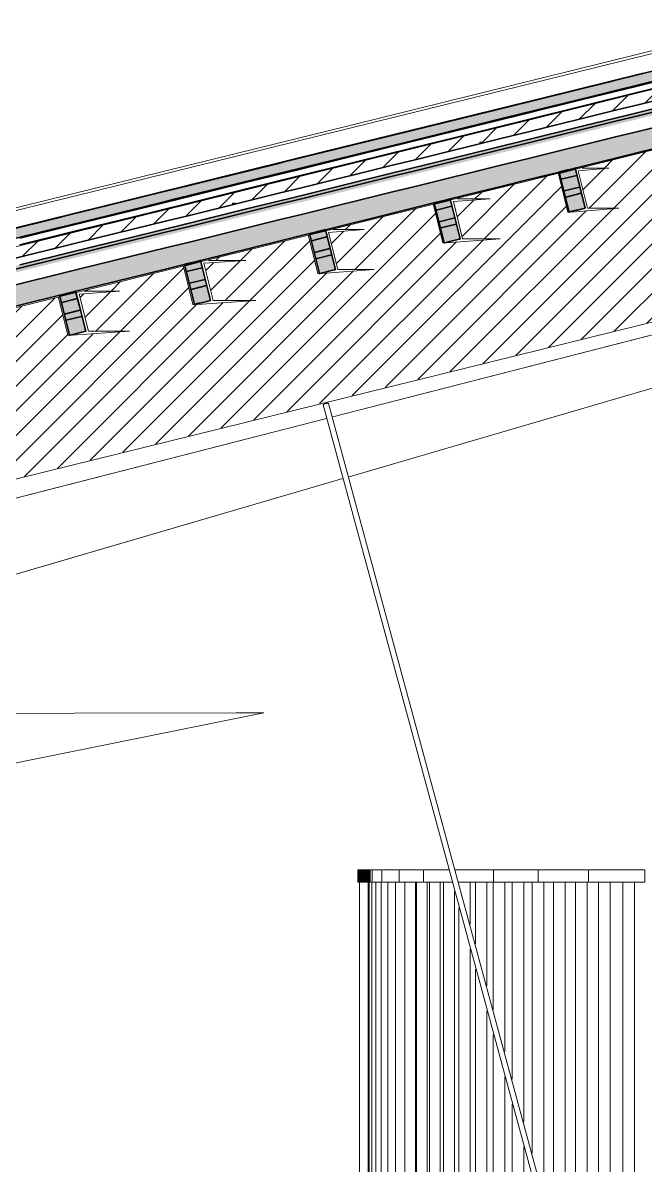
# Model space of a CAD drawing. Header units: millimetres. Extents: x 0 to 153524, y 0 to 59400.
# Drawn here: x 52725 to 54988, y 27301 to 31481 of the extents above; entities that cross this region are included whole.
import ezdxf

# ---------------------------------------------------------------- set-up
doc = ezdxf.new("R2010")
doc.units = ezdxf.units.MM
for name, color, linetype, lineweight in [('01_切断（構造・壁）', 7, 'Continuous', 35), ('02_切断（家具）', 8, 'Continuous', 18), ('05_断熱（仮）', 2, 'Continuous', 9), ('10_見えがかり', 7, 'Continuous', 13), ('11_見えがかり（家具）', 8, 'Continuous', 9), ('12_見えがかり（ガラス）', 5, 'Continuous', 9), ('14_鏡面', 8, 'Continuous', 9)]:
    doc.layers.add(name, color=color, linetype=linetype, lineweight=lineweight)

msp = doc.modelspace()

# ---------------------------------------------------------------- hatches: boundary and pattern name
at = {"layer": '01_切断（構造・壁）'}
msp.add_hatch(color=7, dxfattribs=at).paths.add_polyline_path([(45845.9, 29008), (45804.5, 28997.8), (45668.3, 28964.2), (45356.9, 28887.4), (45286.3, 28870), (45286.3, 28890), (45286.3, 28907), (45356.9, 28924.4), (45668.3, 29001.2), (45804.5, 29034.8), (45845.9, 29045), (46068.6, 29099.9), (46428.9, 29188.7), (46469, 29198.6), (46830.1, 29287.6), (46869.4, 29297.3), (47231.2, 29386.4), (47269.8, 29396), (47632.3, 29485.3), (47670.1, 29494.7), (48033.4, 29584.2), (48070.5, 29593.4), (48434.6, 29683.1), (48470.9, 29692), (48835.7, 29782), (48871.3, 29790.7), (49236.9, 29880.8), (49271.6, 29889.4), (49638, 29979.7), (49672, 29988.1), (50039.2, 30078.6), (50072.4, 30086.8), (50440.3, 30177.5), (50472.8, 30185.5), (50841.5, 30276.4), (50873.1, 30284.2), (51242.7, 30375.3), (51273.5, 30382.9), (51643.9, 30474.2), (51673.9, 30481.6), (52045.1, 30573.1), (52074.3, 30580.3), (52446.3, 30672), (52474.6, 30679), (52847.5, 30770.9), (52875, 30777.7), (53248.7, 30869.8), (53275.4, 30876.4), (53649.9, 30968.7), (53675.8, 30975.1), (54051.1, 31067.6), (54076.1, 31073.8), (54452.4, 31166.5), (54476.5, 31172.5), (54853.6, 31265.4), (54876.9, 31271.1), (55254.9, 31364.3), (55277.3, 31369.8), (55656.1, 31463.2), (55677.7, 31468.5), (56057.4, 31562.1), (56078, 31567.2), (56458.6, 31661), (56478.4, 31665.9), (56859.9, 31760), (56878.8, 31764.6), (57261.2, 31858.9), (57279.2, 31863.3), (57662.5, 31957.8), (57679.5, 31962), (58063.8, 32056.7), (58079.7, 32060.7), (58079.7, 32059.2), (58079.7, 32023.7), (58063.8, 32019.7), (57679.5, 31925), (57662.5, 31920.8), (57279.2, 31826.3), (57261.2, 31821.9), (56878.8, 31727.6), (56859.9, 31723), (56478.4, 31628.9), (56458.6, 31624), (56078, 31530.2), (56057.4, 31525.1), (55677.7, 31431.5), (55656.1, 31426.2), (55277.3, 31332.8), (55254.9, 31327.3), (54876.9, 31234.1), (54853.6, 31228.4), (54476.5, 31135.5), (54452.4, 31129.5), (54076.1, 31036.8), (54051.1, 31030.6), (53675.8, 30938.1), (53649.9, 30931.7), (53275.4, 30839.4), (53248.7, 30832.8), (52875, 30740.7), (52847.5, 30733.9), (52474.6, 30642), (52446.3, 30635), (52074.3, 30543.3), (52045.1, 30536.1), (51673.9, 30444.6), (51643.9, 30437.2), (51273.5, 30345.9), (51242.7, 30338.3), (50873.1, 30247.2), (50841.5, 30239.4), (50472.8, 30148.5), (50440.3, 30140.5), (50072.4, 30049.8), (50039.2, 30041.6), (49672, 29951.1), (49638, 29942.7), (49271.6, 29852.4), (49236.9, 29843.8), (48871.3, 29753.7), (48835.7, 29745), (48470.9, 29655), (48434.6, 29646.1), (48070.5, 29556.4), (48033.4, 29547.2), (47670.1, 29457.7), (47632.3, 29448.3), (47269.8, 29359), (47231.2, 29349.4), (46869.4, 29260.3), (46830.1, 29250.6), (46469, 29161.6), (46428.9, 29151.7), (46068.6, 29062.9)])
at = {"layer": '01_切断（構造・壁）', "true_color": 0xe9dcc4}
for points in [[(54691.7, 30942.5), (54696.4, 30943.6), (54701.1, 30944.8), (54705.7, 30946), (54710.4, 30947.1), (54715.1, 30948.3), (54719.8, 30949.5), (54724.5, 30950.6), (54729.2, 30951.8), (54729.2, 30951.8), (54729.2, 30951.8), (54729.2, 30951.8), (54729.3, 30951.8), (54729.3, 30951.8), (54729.4, 30951.9), (54729.6, 30951.9), (54729.9, 30952), (54730.7, 30952.2), (54733.8, 30953), (54747.1, 30900), (54770.2, 30807.4), (54767.2, 30806.7), (54766.3, 30806.5), (54766, 30806.4), (54765.8, 30806.3), (54765.8, 30806.3), (54765.7, 30806.3), (54765.6, 30806.3), (54765.6, 30806.3), (54765.6, 30806.3), (54765.6, 30806.3), (54760.9, 30805.1), (54756.2, 30803.9), (54751.5, 30802.8), (54746.9, 30801.6), (54742.2, 30800.4), (54737.5, 30799.3), (54732.8, 30798.1), (54728.1, 30796.9), (54723.5, 30795.8), (54718.8, 30794.6), (54714.1, 30793.4), (54711.9, 30792.9), (54698.6, 30846.3), (54675.5, 30938.4), (54677.6, 30939), (54682.3, 30940.1), (54687, 30941.3)], [(54682.1, 30912.1), (54676.5, 30934.7), (54734.8, 30949.1), (54740.5, 30926.4)], [(54692.7, 30869.7), (54751.1, 30884.1), (54756.7, 30861.5), (54698.4, 30847.1)], [(54237.3, 30830.4), (54242, 30831.6), (54246.7, 30832.8), (54251.4, 30834), (54256.1, 30835.1), (54260.8, 30836.3), (54265.5, 30837.5), (54270.2, 30838.6), (54274.9, 30839.8), (54274.9, 30839.8), (54274.9, 30839.8), (54274.9, 30839.8), (54275, 30839.8), (54275, 30839.8), (54275.1, 30839.9), (54275.1, 30839.9), (54275.3, 30839.9), (54275.6, 30840), (54276.5, 30840.2), (54279.6, 30841), (54292.9, 30787.7), (54316, 30695.5), (54312.9, 30694.7), (54312, 30694.5), (54311.7, 30694.4), (54311.6, 30694.4), (54311.5, 30694.3), (54311.4, 30694.3), (54311.4, 30694.3), (54311.3, 30694.3), (54311.3, 30694.3), (54311.3, 30694.3), (54311.3, 30694.3), (54306.6, 30693.1), (54301.9, 30691.9), (54297.2, 30690.8), (54292.5, 30689.6), (54287.8, 30688.4), (54283.1, 30687.3), (54278.4, 30686.1), (54273.7, 30684.9), (54269, 30683.8), (54264.3, 30682.6), (54259.6, 30681.4), (54257.7, 30680.9), (54244.2, 30734.6), (54221.2, 30826.4), (54223.2, 30826.9), (54227.9, 30828.1), (54232.6, 30829.3)], [(54261.4, 30808.4), (54227.8, 30800.1), (54222.2, 30822.7), (54280.5, 30837.1), (54286.2, 30814.5)], [(54238.4, 30757.7), (54296.8, 30772.1), (54302.5, 30749.5), (54244.1, 30735.1)], [(53783.1, 30718.5), (53787.8, 30719.7), (53792.5, 30720.8), (53797.2, 30722), (53801.9, 30723.2), (53806.5, 30724.3), (53811.2, 30725.5), (53815.9, 30726.7), (53820.6, 30727.8), (53820.6, 30727.8), (53820.6, 30727.8), (53820.7, 30727.9), (53820.7, 30727.9), (53820.8, 30727.9), (53820.9, 30727.9), (53821, 30727.9), (53821.3, 30728), (53822.2, 30728.2), (53825.3, 30729), (53838.7, 30675.4), (53861.7, 30583.5), (53858.7, 30582.7), (53857.8, 30582.5), (53857.5, 30582.4), (53857.3, 30582.4), (53857.2, 30582.4), (53857.2, 30582.3), (53857.1, 30582.3), (53857.1, 30582.3), (53857.1, 30582.3), (53857, 30582.3), (53852.4, 30581.1), (53847.7, 30580), (53843, 30578.8), (53838.3, 30577.6), (53833.6, 30576.5), (53829, 30575.3), (53824.3, 30574.1), (53819.6, 30573), (53814.9, 30571.8), (53810.3, 30570.6), (53805.6, 30569.5), (53803.4, 30568.9), (53789.9, 30622.9), (53767, 30714.5), (53769.1, 30715), (53773.8, 30716.2), (53778.4, 30717.3)], [(53792.8, 30692.9), (53773.5, 30688.1), (53767.9, 30710.8), (53826.3, 30725.1), (53831.9, 30702.5)], [(53784.1, 30645.8), (53842.5, 30660.2), (53848.2, 30637.5), (53789.8, 30623.2)], [(53328.7, 30606.5), (53333.4, 30607.6), (53338.1, 30608.8), (53342.8, 30610), (53347.5, 30611.2), (53352.2, 30612.3), (53356.9, 30613.5), (53361.6, 30614.7), (53366.3, 30615.9), (53366.3, 30615.9), (53366.3, 30615.9), (53366.4, 30615.9), (53366.4, 30615.9), (53366.4, 30615.9), (53366.5, 30615.9), (53366.6, 30615.9), (53366.7, 30616), (53367, 30616), (53367.9, 30616.3), (53371, 30617), (53384.5, 30563.2), (53407.5, 30471.5), (53404.4, 30470.7), (53403.5, 30470.5), (53403.2, 30470.4), (53403, 30470.4), (53403, 30470.4), (53402.9, 30470.4), (53402.9, 30470.4), (53402.8, 30470.3), (53402.8, 30470.3), (53402.8, 30470.3), (53402.8, 30470.3), (53398.1, 30469.2), (53393.4, 30468), (53388.7, 30466.8), (53384, 30465.6), (53379.3, 30464.5), (53374.6, 30463.3), (53369.9, 30462.1), (53365.2, 30461), (53360.5, 30459.8), (53355.8, 30458.6), (53351.1, 30457.4), (53349.1, 30457), (53335.5, 30511.2), (53312.7, 30602.5), (53314.6, 30603), (53319.3, 30604.1), (53324, 30605.3)], [(53331.3, 30579.1), (53319.2, 30576.2), (53313.6, 30598.8), (53314.5, 30599), (53372, 30613.2), (53377.6, 30590.6)], [(53335.5, 30511.2), (53329.9, 30533.8), (53335.6, 30535.2), (53388.2, 30548.2), (53393.9, 30525.6), (53335.6, 30511.2), (53335.5, 30511.2)], [(52874.6, 30494.5), (52879.2, 30495.7), (52883.9, 30496.9), (52888.6, 30498), (52893.3, 30499.2), (52898, 30500.4), (52902.7, 30501.5), (52907.3, 30502.7), (52912, 30503.9), (52912.1, 30503.9), (52912.1, 30503.9), (52912.1, 30503.9), (52912.2, 30503.9), (52912.2, 30503.9), (52912.3, 30503.9), (52912.4, 30504), (52912.7, 30504.1), (52913.6, 30504.3), (52916.7, 30505), (52930.3, 30451), (52953.2, 30359.5), (52950.2, 30358.8), (52949.2, 30358.5), (52948.9, 30358.5), (52948.8, 30358.4), (52948.7, 30358.4), (52948.6, 30358.4), (52948.6, 30358.4), (52948.6, 30358.4), (52948.5, 30358.4), (52948.5, 30358.4), (52943.8, 30357.2), (52939.2, 30356), (52934.5, 30354.9), (52929.8, 30353.7), (52925.1, 30352.5), (52920.4, 30351.4), (52915.8, 30350.2), (52911.1, 30349), (52906.4, 30347.9), (52901.7, 30346.7), (52897, 30345.5), (52894.8, 30345), (52881.2, 30399.5), (52858.4, 30490.5), (52860.5, 30491), (52865.2, 30492.2), (52869.9, 30493.4)], [(52904.6, 30474), (52865, 30464.2), (52859.3, 30486.8), (52904.6, 30498), (52917.7, 30501.2), (52923.3, 30478.6)], [(52881.2, 30399.5), (52875.6, 30421.8), (52927.6, 30434.7), (52934, 30436.2), (52939.6, 30413.6), (52927.6, 30410.7), (52881.2, 30399.2)]]:
    msp.add_hatch(color=8, dxfattribs=at).paths.add_polyline_path(points)
at = {"layer": '02_切断（家具）'}
msp.add_hatch(color=8, dxfattribs=at).paths.add_polyline_path([(53988, 28355), (53984.3, 28355), (53984.2, 28355), (53980.6, 28355), (53980.5, 28355), (53976.8, 28355), (53976.7, 28355), (53973.1, 28355), (53973, 28355), (53969.3, 28355), (53969.2, 28355), (53965.6, 28355), (53965.5, 28355), (53961.8, 28355), (53961.7, 28355), (53958.1, 28355), (53958, 28355), (53954.3, 28355), (53954.2, 28355), (53950.6, 28355), (53950.5, 28355), (53946.8, 28355), (53946.7, 28355), (53943.1, 28355), (53943.1, 28355.1), (53943.1, 28358.8), (53943.1, 28358.8), (53943.1, 28362.5), (53943.1, 28362.6), (53943.1, 28366.2), (53943.1, 28366.3), (53943.1, 28370), (53943.1, 28370.1), (53943.1, 28373.8), (53943.1, 28373.8), (53943.1, 28377.5), (53943.1, 28377.6), (53943.1, 28381.2), (53943.1, 28381.3), (53943.1, 28385), (53943.1, 28385.1), (53943.1, 28388.8), (53943.1, 28388.8), (53943.1, 28392.5), (53943.1, 28392.6), (53943.1, 28396.2), (53943.1, 28396.3), (53943.1, 28400), (53943.2, 28400), (53946.8, 28400), (53946.9, 28400), (53950.6, 28400), (53950.7, 28400), (53954.3, 28400), (53954.4, 28400), (53958.1, 28400), (53958.2, 28400), (53961.8, 28400), (53961.9, 28400), (53965.6, 28400), (53965.7, 28400), (53969.3, 28400), (53969.4, 28400), (53973.1, 28400), (53973.2, 28400), (53976.8, 28400), (53976.9, 28400), (53980.6, 28400), (53980.7, 28400), (53984.3, 28400), (53984.4, 28400), (53988.1, 28400), (53988.1, 28399.9), (53988.1, 28396.2), (53988.1, 28396.1), (53988.1, 28392.5), (53988.1, 28392.4), (53988.1, 28388.8), (53988.1, 28388.6), (53988.1, 28385), (53988.1, 28384.9), (53988.1, 28381.2), (53988.1, 28381.1), (53988.1, 28377.5), (53988.1, 28377.4), (53988.1, 28373.8), (53988.1, 28373.6), (53988.1, 28370), (53988.1, 28369.9), (53988.1, 28366.2), (53988.1, 28366.1), (53988.1, 28362.5), (53988.1, 28362.4), (53988.1, 28358.8), (53988.1, 28358.6), (53988.1, 28355)])
at = {"layer": '05_断熱（仮）', "true_color": 0xf3d98b}
for points in [[(46345.8, 29031.2), (46564.9, 29085.1), (46755.7, 29132.2), (46974.8, 29186.2), (47165.6, 29233.3), (47384.7, 29287.2), (47575.5, 29334.3), (47794.7, 29388.3), (47985.5, 29435.4), (48204.6, 29489.3), (48395.4, 29536.4), (48614.5, 29590.4), (48805.3, 29637.5), (49024.5, 29691.4), (49215.3, 29738.5), (49434.4, 29792.5), (49625.2, 29839.6), (49844.3, 29893.5), (50035.1, 29940.6), (50254.3, 29994.6), (50445, 30041.7), (50664.2, 30095.6), (50855, 30142.7), (51074.2, 30196.7), (51264.9, 30243.8), (51484.1, 30297.7), (51674.8, 30344.8), (51894, 30398.8), (52084.8, 30445.9), (52304, 30499.8), (52494.7, 30546.9), (52713.9, 30600.9), (52904.6, 30648), (53123.8, 30701.9), (53314.5, 30749), (53533.8, 30803), (53724.5, 30850.1), (53943.7, 30904), (54134.4, 30951.1), (54353.7, 31005.1), (54544.3, 31052.2), (54763.6, 31106.1), (54954.3, 31153.2), (55173.5, 31207.2), (55364.2, 31254.3), (55583.5, 31308.2), (55774.1, 31355.3), (55993.4, 31409.3), (56184.1, 31456.4), (56403.3, 31510.3), (56594, 31557.4), (56813.3, 31611.4), (57003.9, 31658.5), (57223.2, 31712.4), (57413.8, 31759.5), (57633.2, 31813.5), (57823.8, 31860.6), (58043.1, 31914.5), (58229.4, 31960.5), (58085.8, 31925.1), (58079.7, 31923.7), (58079.7, 31925.3), (58079.7, 31951.6), (58147.4, 31968.3), (58229.8, 31988.7), (58229.8, 31957.6), (58229.8, 31936.7), (58043.1, 31890.5), (57823.8, 31836.6), (57633.2, 31789.5), (57413.8, 31735.5), (57223.2, 31688.4), (57003.9, 31634.5), (56813.3, 31587.4), (56594, 31533.4), (56403.3, 31486.3), (56184.1, 31432.4), (55993.4, 31385.3), (55774.1, 31331.3), (55583.5, 31284.2), (55364.2, 31230.3), (55173.5, 31183.2), (54954.3, 31129.2), (54763.6, 31082.1), (54544.3, 31028.2), (54353.7, 30981.1), (54134.4, 30927.1), (53943.7, 30880), (53724.5, 30826.1), (53533.8, 30779), (53314.5, 30725), (53123.8, 30677.9), (52904.6, 30624), (52713.9, 30576.9), (52494.7, 30522.9), (52304, 30475.8), (52084.8, 30421.9), (51894, 30374.8), (51674.8, 30320.8), (51484.1, 30273.7), (51264.9, 30219.8), (51074.2, 30172.7), (50855, 30118.7), (50664.2, 30071.6), (50445, 30017.7), (50254.3, 29970.6), (50035.1, 29916.6), (49844.3, 29869.5), (49625.2, 29815.6), (49434.4, 29768.5), (49215.3, 29714.5), (49024.5, 29667.4), (48805.3, 29613.5), (48614.5, 29566.4), (48395.4, 29512.4), (48204.6, 29465.3), (47985.5, 29411.4), (47794.7, 29364.3), (47575.5, 29310.3), (47384.7, 29263.2), (47165.6, 29209.3), (46974.8, 29162.2), (46755.7, 29108.2), (46564.9, 29061.1), (46345.8, 29007.2), (46154.9, 28960.1), (46011.3, 28924.7), (46011.3, 28948.7), (46154.9, 28984.1)], [(46011.3, 28802.7), (46011.3, 28806.1), (46011.3, 28815), (46011.3, 28826.7), (46011.3, 28879.7), (46197, 28925.5), (46399.8, 28975.5), (46715.6, 29053.3), (46807.8, 29076.1), (47123.8, 29153.9), (47215.7, 29176.7), (47532.1, 29254.6), (47623.7, 29277.2), (47940.4, 29355.2), (48031.7, 29377.8), (48348.6, 29455.9), (48439.7, 29478.4), (48756.9, 29556.5), (48847.7, 29578.9), (49165.2, 29657.1), (49255.7, 29679.5), (49573.4, 29757.8), (49663.7, 29780.1), (49981.7, 29858.4), (50071.7, 29880.7), (50390, 29959), (50479.7, 29981.2), (50798.2, 30059.7), (50887.7, 30081.8), (51206.5, 30160.3), (51295.7, 30182.4), (51614.8, 30261), (51703.7, 30282.9), (52023.1, 30361.6), (52111.7, 30383.5), (52431.3, 30462.2), (52519.7, 30484.1), (52839.6, 30562.9), (52927.6, 30584.7), (53247.9, 30663.5), (53335.6, 30685.2), (53656.2, 30764.2), (53743.6, 30785.8), (54064.5, 30864.8), (54151.6, 30886.4), (54472.7, 30965.5), (54559.6, 30986.9), (54881, 31066.1), (54967.6, 31087.5), (55289.3, 31166.8), (55375.6, 31188.1), (55697.6, 31267.4), (55783.6, 31288.7), (56105.9, 31368), (56191.6, 31389.2), (56514.2, 31468.7), (56599.6, 31489.8), (56922.5, 31569.3), (57007.6, 31590.4), (57330.8, 31670), (57415.6, 31690.9), (57739.1, 31770.6), (57823.6, 31791.5), (58147.4, 31871.3), (58229.8, 31891.7), (58229.8, 31860.6), (58229.8, 31850.7), (58085.8, 31815.1), (58079.7, 31813.7), (58079.7, 31777.6), (57913.9, 31736.8), (57914.8, 31733), (57856.5, 31718.6), (57855.6, 31722.3), (57857.5, 31722.8), (57862.2, 31724), (57866.9, 31725.1), (57871.6, 31726.3), (57876.3, 31727.5), (57880.9, 31728.6), (57881.2, 31728.7), (57823.6, 31714.5), (57739.1, 31693.6), (57459.6, 31624.8), (57460.5, 31621), (57413.8, 31609.5), (57402.2, 31606.6), (57401.3, 31610.3), (57403.4, 31610.8), (57408, 31612), (57412.7, 31613.2), (57417.4, 31614.4), (57422.1, 31615.5), (57426.8, 31616.7), (57429.6, 31617.4), (57415.6, 31613.9), (57330.8, 31593), (57007.6, 31513.4), (57005.3, 31512.8), (57006.2, 31509), (57003.9, 31508.5), (56947.9, 31494.6), (56947, 31498.4), (56949.1, 31498.9), (56953.8, 31500), (56958.4, 31501.2), (56963.1, 31502.4), (56966.6, 31503.2), (56922.5, 31492.3), (56599.6, 31412.8), (56551, 31400.8), (56551.9, 31397), (56493.7, 31382.6), (56492.7, 31386.4), (56494.8, 31386.9), (56499.5, 31388.1), (56502.6, 31388.8), (56191.6, 31312.2), (56105.9, 31291), (56096.7, 31288.8), (56097.7, 31285), (56039.4, 31270.6), (56038.4, 31274.4), (56040.3, 31274.9), (56045, 31276), (56049.7, 31277.2), (56051, 31277.5), (55783.6, 31211.7), (55697.6, 31190.4), (55642.4, 31176.8), (55643.4, 31173), (55585.1, 31158.6), (55584.1, 31162.4), (55586.2, 31162.9), (55590.9, 31164.1), (55595.6, 31165.3), (55599.2, 31166.2), (55375.6, 31111.1), (55289.3, 31089.8), (55188.2, 31064.8), (55189.1, 31061), (55173.5, 31057.2), (55130.8, 31046.7), (55129.8, 31050.4), (55131.9, 31050.9), (55136.6, 31052.1), (55141.3, 31053.3), (55146, 31054.4), (55147.6, 31054.9), (54967.6, 31010.5), (54881, 30989.1), (54733.9, 30952.9), (54734.8, 30949.1), (54676.5, 30934.7), (54675.5, 30938.4), (54677.6, 30939), (54682.3, 30940.1), (54687, 30941.3), (54691.7, 30942.5), (54696.1, 30943.5), (54559.6, 30909.9), (54472.7, 30888.5), (54279.6, 30840.9), (54280.5, 30837.1), (54222.2, 30822.7), (54221.2, 30826.4), (54223.2, 30826.9), (54227.9, 30828.1), (54232.6, 30829.3), (54237.3, 30830.4), (54242, 30831.6), (54244.5, 30832.2), (54151.6, 30809.4), (54064.5, 30787.8), (53825.3, 30728.9), (53826.3, 30725.1), (53767.9, 30710.8), (53767, 30714.5), (53769.1, 30715), (53773.8, 30716.2), (53778.4, 30717.3), (53783.1, 30718.5), (53787.8, 30719.7), (53792.5, 30720.8), (53793.1, 30721), (53743.6, 30708.8), (53656.2, 30687.2), (53371, 30616.9), (53372, 30613.2), (53314.5, 30599), (53313.6, 30598.8), (53312.7, 30602.5), (53314.6, 30603), (53319.3, 30604.1), (53324, 30605.3), (53328.7, 30606.5), (53333.4, 30607.6), (53338.1, 30608.8), (53341.4, 30609.7), (53335.6, 30608.2), (53247.9, 30586.5), (52927.6, 30507.7), (52916.7, 30505), (52917.7, 30501.2), (52904.6, 30498), (52859.3, 30486.8), (52858.4, 30490.5), (52860.5, 30491), (52865.2, 30492.2), (52869.9, 30493.4), (52874.6, 30494.5), (52875.3, 30494.7), (52839.6, 30485.9), (52519.7, 30407.1), (52462.5, 30392.9), (52463.4, 30389.2), (52405, 30374.8), (52404.1, 30378.5), (52406.2, 30379), (52410.9, 30380.2), (52413.7, 30380.9), (52111.7, 30306.5), (52023.1, 30284.6), (52008.2, 30280.9), (52009.1, 30277.2), (51950.7, 30262.8), (51949.8, 30266.5), (51951.7, 30267), (51956.4, 30268.2), (51961.1, 30269.4), (51962.2, 30269.6), (51703.7, 30205.9), (51614.8, 30184), (51553.9, 30169), (51554.9, 30165.2), (51496.4, 30150.8), (51495.5, 30154.5), (51497.4, 30155), (51502.1, 30156.2), (51506.8, 30157.4), (51510.7, 30158.3), (51295.7, 30105.4), (51206.5, 30083.3), (51099.6, 30057), (51100.6, 30053.2), (51074.2, 30046.7), (51042.1, 30038.8), (51041.2, 30042.5), (51043.4, 30043.1), (51048, 30044.3), (51052.7, 30045.4), (51057.4, 30046.6), (51059.2, 30047), (50887.7, 30004.8), (50798.2, 29982.7), (50645.3, 29945), (50646.3, 29941.2), (50587.8, 29926.8), (50586.9, 29930.6), (50588.9, 29931.1), (50593.6, 29932.2), (50598.3, 29933.4), (50603, 29934.6), (50607.6, 29935.7), (50479.7, 29904.2), (50390, 29882), (50191.1, 29833.1), (50192, 29829.3), (50133.5, 29814.9), (50132.6, 29818.6), (50134.6, 29819.1), (50139.3, 29820.2), (50144, 29821.4), (50148.7, 29822.6), (50153.4, 29823.8), (50156.2, 29824.5), (50071.7, 29803.7), (49981.7, 29781.4), (49736.8, 29721.1), (49737.7, 29717.3), (49679.2, 29702.9), (49678.3, 29706.6), (49680.3, 29707.1), (49685, 29708.3), (49689.7, 29709.4), (49694.4, 29710.6), (49699.1, 29711.8), (49699.1, 29711.8), (49703.8, 29713), (49704.8, 29713.2), (49663.7, 29703.1), (49573.4, 29680.8), (49282.5, 29609.1), (49283.5, 29605.3), (49224.9, 29590.9), (49224, 29594.6), (49226, 29595.1), (49230.7, 29596.3), (49235.4, 29597.5), (49240.1, 29598.6), (49244.8, 29599.8), (49249.5, 29601), (49252.5, 29601.7), (49165.2, 29580.1), (48847.7, 29501.9), (48828.2, 29497.1), (48829.2, 29493.4), (48805.3, 29487.5), (48770.6, 29478.9), (48769.7, 29482.6), (48771.7, 29483.1), (48776.4, 29484.3), (48781.1, 29485.5), (48784, 29486.2), (48756.9, 29479.5), (48439.7, 29401.4), (48374, 29385.1), (48374.9, 29381.4), (48316.3, 29366.9), (48315.4, 29370.6), (48317.6, 29371.2), (48322.3, 29372.4), (48324.9, 29373), (48031.7, 29300.8), (47940.4, 29278.2), (47919.7, 29273.1), (47920.6, 29269.4), (47862, 29254.9), (47861.1, 29258.6), (47863.3, 29259.2), (47868, 29260.4), (47872.7, 29261.5), (47873.5, 29261.8), (47623.7, 29200.2), (47532.1, 29177.6), (47465.4, 29161.1), (47466.4, 29157.4), (47407.7, 29142.9), (47406.8, 29146.7), (47408.8, 29147.2), (47413.5, 29148.3), (47418.2, 29149.5), (47422.2, 29150.5), (47215.7, 29099.7), (47123.8, 29076.9), (47011.1, 29049.2), (47012.1, 29045.4), (46974.8, 29036.2), (46953.4, 29030.9), (46952.5, 29034.7), (46954.5, 29035.2), (46959.2, 29036.4), (46964, 29037.5), (46968.7, 29038.7), (46970.8, 29039.2), (46807.8, 28999.1), (46715.6, 28976.3), (46556.8, 28937.2), (46557.8, 28933.4), (46499.1, 28918.9), (46498.2, 28922.7), (46500.4, 28923.3), (46505.1, 28924.4), (46509.8, 28925.6), (46514.5, 28926.8), (46519.2, 28927.9), (46519.3, 28927.9), (46399.8, 28898.5), (46197, 28848.5), (46102.6, 28825.2), (46103.5, 28821.4), (46044.8, 28807), (46043.9, 28810.7), (46046.2, 28811.3), (46050.9, 28812.4), (46055.6, 28813.6), (46060.3, 28814.8), (46065, 28816), (46068.4, 28816.8)], [(54751.1, 30884.1), (54692.7, 30869.7), (54682.1, 30912.1), (54740.5, 30926.4), (54747.1, 30900)], [(54296.8, 30772.1), (54238.4, 30757.7), (54227.8, 30800.1), (54286.2, 30814.5), (54292.9, 30787.7)], [(53842.5, 30660.2), (53784.1, 30645.8), (53773.5, 30688.1), (53831.9, 30702.5), (53838.7, 30675.4)], [(53388.2, 30548.2), (53335.6, 30535.2), (53329.9, 30533.8), (53319.2, 30576.2), (53377.6, 30590.6), (53384.5, 30563.2)], [(52934, 30436.2), (52927.6, 30434.7), (52875.6, 30421.8), (52865, 30464.2), (52904.6, 30474), (52923.3, 30478.6), (52930.3, 30451)]]:
    msp.add_hatch(color=8, dxfattribs=at).paths.add_polyline_path(points)
at = {"layer": '14_鏡面', "true_color": 0xdce5ee}
h = msp.add_hatch(dxfattribs=at)
h.set_pattern_fill('ANSI31', scale=20)
h.paths.add_polyline_path([(46010.3, 29015), (58229.7, 32032.5), (58229.7, 31989.1), (57112.6, 31713.9), (57087.2, 31713.9), (57087.2, 31707.9), (57088.3, 31707.9), (56211.1, 31491.9), (56187.2, 31491.9), (56187.2, 31486), (55309.5, 31269.8), (55287.2, 31269.8), (55287.2, 31264.4), (54407.9, 31047.8), (54387.2, 31047.8), (54387.2, 31042.7), (53506.3, 30825.7), (53487.2, 30825.7), (53487.2, 30821), (52604.7, 30603.7), (52587.2, 30603.7), (52587.2, 30599.4), (51703.1, 30381.6), (51687.2, 30381.6), (51687.2, 30377.7), (50801.5, 30159.6), (50787.2, 30159.6), (50787.2, 30156), (49899.9, 29937.5), (49887.2, 29937.5), (49887.2, 29934.4), (48998.3, 29715.4), (48987.2, 29715.4), (48987.2, 29712.7), (48096.8, 29493.4), (48087.2, 29493.4), (48087.2, 29491), (47195.2, 29271.3), (47187.2, 29271.3), (47187.2, 29269.4), (46335.4, 29059.6), (46340, 29062.1), (46323, 29056.5), (46287.2, 29056.5), (46287.4, 29047.8), (46010.8, 28979.6), (46010.8, 28952), (46010.3, 28951.9)])
h = msp.add_hatch(dxfattribs=at)
h.set_pattern_fill('ANSI31', scale=20)
h.paths.add_polyline_path([(58252, 31274.5), (57533.8, 31016.4), (55857.9, 30602.8), (54182, 30189.3), (50830.3, 29362.2), (49210.5, 28962.5), (47051.6, 28957.9), (47031.9, 29037.3), (47319.1, 29049.3), (47049.8, 29049.3), (47398.7, 29135.5), (47432.2, 29001.2), (47460.3, 29001.2), (47799.4, 29015.8), (47518.9, 29015.8), (47485.6, 29149.3), (47763.1, 29161.3), (47502.8, 29161.3), (47853.3, 29247.9), (47886.9, 29113.2), (47914, 29113.2), (48216.4, 29127.8), (47972.6, 29127.8), (47939.2, 29261.6), (48180.1, 29273.2), (47955.8, 29273.2), (48307.9, 29360.3), (48341.6, 29225.1), (48367.8, 29225.1), (48661.4, 29239.7), (48426.3, 29239.7), (48392.9, 29373.7), (48625.2, 29385.2), (48408.8, 29385.2), (48762.5, 29472.7), (48796.3, 29337.1), (48821.5, 29337.1), (49131.7, 29351.7), (48880, 29351.7), (48846.7, 29485.5), (49095.4, 29497.2), (48861.8, 29497.2), (49217.1, 29585), (49251, 29449.1), (49275.2, 29449.1), (49575.7, 29463.7), (49333.8, 29463.7), (49300.4, 29597.6), (49539.5, 29609.2), (49314.8, 29609.2), (49671.8, 29697.4), (49705.7, 29561.1), (49729, 29561.1), (50019.8, 29575.7), (49787.5, 29575.7), (49754.1, 29709.7), (49983.6, 29721.2), (49767.8, 29721.2), (50126.4, 29809.8), (50160.4, 29673.1), (50182.7, 29673.1), (50463.9, 29687.6), (50241.2, 29687.6), (50207.8, 29821.8), (50427.6, 29833.2), (50220.8, 29833.2), (50581, 29922.2), (50615.1, 29785.1), (50636.5, 29785.1), (50908, 29799.6), (50694.9, 29799.6), (50661.4, 29933.8), (50871.7, 29945.1), (50673.9, 29945.1), (51035.5, 30034.5), (51069.8, 29897), (51090.2, 29897), (51331.8, 29911.6), (51148.6, 29911.6), (51115, 30046.2), (51295.5, 30057.1), (51126.9, 30057.1), (51490.1, 30146.9), (51524.5, 30009), (51543.9, 30009), (51796.2, 30023.6), (51602.3, 30023.6), (51568.8, 30158.1), (51759.9, 30169.1), (51579.9, 30169.1), (51944.7, 30259.3), (51979.2, 30121), (51997.6, 30121), (52240.3, 30135.6), (52056, 30135.6), (52022.5, 30270.2), (52204, 30281.1), (52032.9, 30281.1), (52399.3, 30371.7), (52433.9, 30233), (52451.4, 30233), (52667, 30247.5), (52509.7, 30247.5), (52476.1, 30382.6), (52630.7, 30393.1), (52485.9, 30393.1), (52853.9, 30484), (52888.6, 30345), (52905.1, 30345), (53112, 30359.5), (52963.4, 30359.5), (52929.7, 30494.8), (53075.7, 30505), (52938.9, 30505), (53308.5, 30596.4), (53343.2, 30457), (53572.6, 30471.5), (53417.1, 30471.5), (53383.5, 30606.6), (53536.4, 30617), (53391.9, 30617), (53763.1, 30708.8), (53797.9, 30568.9), (53812.5, 30568.9), (54002.2, 30583.5), (53870.8, 30583.5), (53837, 30719.1), (53965.9, 30729), (53844.9, 30729), (54217.6, 30821.1), (54252.6, 30680.9), (54460.9, 30695.5), (54324.5, 30695.5), (54290.7, 30831), (54424.6, 30841), (54298, 30841), (54672.2, 30933.5), (54707.3, 30792.9), (54892.3, 30807.4), (54778.2, 30807.4), (54744.3, 30943.5), (54856, 30953), (54751, 30953), (55126.8, 31045.9), (55161.9, 30904.9), (55337.4, 30919.4), (55231.9, 30919.4), (55197.9, 31055.8), (55301.1, 31065), (55204, 31065), (55581.3, 31158.2), (55616.6, 31016.9), (55782.5, 31031.4), (55685.6, 31031.4), (55651.5, 31168.1), (55746.2, 31176.9), (55657, 31176.9), (56035.9, 31270.6), (56071.2, 31128.8), (56237.4, 31143.4), (56139.3, 31143.4), (56105.2, 31280), (56201.1, 31288.9), (56110, 31288.9), (56490.4, 31383), (56525.9, 31240.8), (56672.7, 31255.4), (56593, 31255.4), (56558.7, 31392.7), (56636.4, 31400.9), (56563, 31400.9), (56945, 31495.3), (56980.5, 31352.8), (57117.8, 31367.3), (57046.7, 31367.3), (57012.3, 31505.1), (57081.5, 31512.9), (57016.1, 31512.9), (57399.5, 31607.7), (57435.2, 31464.8), (57562.8, 31479.3), (57500.4, 31479.3), (57465.9, 31617.6), (57526.5, 31624.9), (57469.1, 31624.9), (57854.1, 31720), (57889.8, 31576.8), (58013.9, 31591.3), (57954, 31591.3), (57919.5, 31729.7), (57977.6, 31736.8), (57922, 31736.8), (58230.1, 31813.5), (58245.9, 31803.4), (58252, 31804.9)])
h = msp.add_hatch(dxfattribs=at)
h.set_pattern_fill('ANSI31', scale=20)
h.paths.add_polyline_path([(58252.2, 31193.6), (56339.4, 30721.6), (54426.7, 30249.7), (54237.4, 30203), (57533.8, 31016.4), (58252, 31274.5), (58252, 31804.9), (58252.2, 31805)])

# ---------------------------------------------------------------- linework, layer by layer
at = {"layer": '01_切断（構造・壁）'}
for points in [[(52474.6, 30679), (52847.5, 30770.9), (52875, 30777.7), (53248.7, 30869.8), (53275.4, 30876.4), (53649.9, 30968.7), (53675.8, 30975.1), (54051.1, 31067.6), (54076.1, 31073.8), (54452.4, 31166.5), (54476.5, 31172.5), (54853.6, 31265.4), (54876.9, 31271.1), (55254.9, 31364.3)], [(55254.9, 31327.3), (54876.9, 31234.1), (54853.6, 31228.4), (54476.5, 31135.5), (54452.4, 31129.5), (54076.1, 31036.8), (54051.1, 31030.6), (53675.8, 30938.1), (53649.9, 30931.7), (53275.4, 30839.4), (53248.7, 30832.8), (52875, 30740.7), (52847.5, 30733.9), (52474.6, 30642)], [(52713.9, 30697.9), (52904.6, 30745), (53123.8, 30798.9), (53314.5, 30846), (53533.8, 30900), (53724.5, 30947.1), (53943.7, 31001), (54134.4, 31048.1), (54353.7, 31102.1), (54544.3, 31149.2), (54763.6, 31203.1), (54954.3, 31250.2), (55173.5, 31304.2)], [(55173.5, 31280.2), (54954.3, 31226.2), (54763.6, 31179.1), (54544.3, 31125.2), (54353.7, 31078.1), (54134.4, 31024.1), (53943.7, 30977), (53724.5, 30923.1), (53533.8, 30876), (53314.5, 30822), (53123.8, 30774.9), (52904.6, 30721), (52713.9, 30673.9)], [(52519.7, 30581.1), (52839.6, 30659.9), (52927.6, 30681.7), (53247.9, 30760.5), (53335.6, 30782.2), (53656.2, 30861.2), (53743.6, 30882.8), (54064.5, 30961.8), (54151.6, 30983.4), (54472.7, 31062.5), (54559.6, 31083.9), (54881, 31163.1), (54967.6, 31184.5), (55289.3, 31263.8)], [(52519.7, 30541.1), (52839.6, 30619.9), (52927.6, 30641.7), (53247.9, 30720.5), (53335.6, 30742.2), (53656.2, 30821.2), (53743.6, 30842.8), (54064.5, 30921.8), (54151.6, 30943.4), (54472.7, 31022.5), (54559.6, 31043.9), (54881, 31123.1), (54967.6, 31144.5), (55289.3, 31223.8)], [(52713.9, 30600.9), (52904.6, 30648), (53123.8, 30701.9), (53314.5, 30749), (53533.8, 30803), (53724.5, 30850.1), (53943.7, 30904), (54134.4, 30951.1), (54353.7, 31005.1), (54544.3, 31052.2), (54763.6, 31106.1), (54954.3, 31153.2), (55173.5, 31207.2)], [(52519.7, 30484.1), (52839.6, 30562.9), (52927.6, 30584.7), (53247.9, 30663.5), (53335.6, 30685.2), (53656.2, 30764.2), (53743.6, 30785.8), (54064.5, 30864.8), (54151.6, 30886.4), (54472.7, 30965.5), (54559.6, 30986.9), (54881, 31066.1), (54967.6, 31087.5), (55289.3, 31166.8)], [(55147.6, 31054.9), (54967.6, 31010.5), (54881, 30989.1), (54733.9, 30952.9), (54747.1, 30900), (54770.2, 30807.4), (54767.2, 30806.7), (54766.3, 30806.5), (54766, 30806.4), (54765.8, 30806.3), (54765.8, 30806.3), (54765.7, 30806.3), (54765.6, 30806.3), (54765.6, 30806.3), (54765.6, 30806.3), (54765.6, 30806.3), (54760.9, 30805.1), (54756.2, 30803.9), (54751.5, 30802.8), (54746.9, 30801.6), (54742.2, 30800.4), (54737.5, 30799.3), (54732.8, 30798.1), (54728.1, 30796.9), (54723.5, 30795.8), (54718.8, 30794.6), (54714.1, 30793.4), (54711.9, 30792.9), (54698.6, 30846.3), (54675.5, 30938.4), (54677.6, 30939), (54682.3, 30940.1), (54687, 30941.3), (54691.7, 30942.5), (54696.1, 30943.5), (54559.6, 30909.9), (54472.7, 30888.5), (54279.6, 30840.9), (54292.9, 30787.7), (54316, 30695.5), (54312.9, 30694.7), (54312, 30694.5), (54311.7, 30694.4), (54311.6, 30694.4), (54311.5, 30694.3), (54311.4, 30694.3), (54311.4, 30694.3), (54311.3, 30694.3), (54311.3, 30694.3), (54311.3, 30694.3), (54311.3, 30694.3), (54306.6, 30693.1), (54301.9, 30691.9), (54297.2, 30690.8), (54292.5, 30689.6), (54287.8, 30688.4), (54283.1, 30687.3), (54278.4, 30686.1), (54273.7, 30684.9), (54269, 30683.8), (54264.3, 30682.6), (54259.6, 30681.4), (54257.7, 30680.9), (54244.2, 30734.6), (54221.2, 30826.4), (54223.2, 30826.9), (54227.9, 30828.1), (54232.6, 30829.3), (54237.3, 30830.4), (54242, 30831.6), (54244.5, 30832.2), (54151.6, 30809.4), (54064.5, 30787.8), (53825.3, 30728.9), (53838.7, 30675.4), (53861.7, 30583.5), (53858.7, 30582.7), (53857.8, 30582.5), (53857.5, 30582.4), (53857.3, 30582.4), (53857.2, 30582.4), (53857.2, 30582.3), (53857.1, 30582.3), (53857.1, 30582.3), (53857.1, 30582.3), (53857, 30582.3), (53852.4, 30581.1), (53847.7, 30580), (53843, 30578.8), (53838.3, 30577.6), (53833.6, 30576.5), (53829, 30575.3), (53824.3, 30574.1), (53819.6, 30573), (53814.9, 30571.8), (53810.3, 30570.6), (53805.6, 30569.5), (53803.4, 30568.9), (53789.9, 30622.9), (53767, 30714.5), (53769.1, 30715), (53773.8, 30716.2), (53778.4, 30717.3), (53783.1, 30718.5), (53787.8, 30719.7), (53792.5, 30720.8), (53793.1, 30721), (53743.6, 30708.8), (53656.2, 30687.2), (53371, 30616.9), (53384.5, 30563.2), (53407.5, 30471.5), (53404.4, 30470.7), (53403.5, 30470.5), (53403.2, 30470.4), (53403, 30470.4), (53403, 30470.4), (53402.9, 30470.4), (53402.9, 30470.4), (53402.8, 30470.3), (53402.8, 30470.3), (53402.8, 30470.3), (53402.8, 30470.3), (53398.1, 30469.2), (53393.4, 30468), (53388.7, 30466.8), (53384, 30465.6), (53379.3, 30464.5), (53374.6, 30463.3), (53369.9, 30462.1), (53365.2, 30461), (53360.5, 30459.8), (53355.8, 30458.6), (53351.1, 30457.4), (53349.1, 30457), (53335.5, 30511.2), (53312.7, 30602.5), (53314.6, 30603), (53319.3, 30604.1), (53324, 30605.3), (53328.7, 30606.5), (53333.4, 30607.6), (53338.1, 30608.8), (53341.4, 30609.7), (53335.6, 30608.2), (53247.9, 30586.5), (52927.6, 30507.7), (52916.7, 30505), (52930.3, 30451), (52953.2, 30359.5), (52950.2, 30358.8), (52949.2, 30358.5), (52948.9, 30358.5), (52948.8, 30358.4), (52948.7, 30358.4), (52948.6, 30358.4), (52948.6, 30358.4), (52948.6, 30358.4), (52948.5, 30358.4), (52948.5, 30358.4), (52943.8, 30357.2), (52939.2, 30356), (52934.5, 30354.9), (52929.8, 30353.7), (52925.1, 30352.5), (52920.4, 30351.4), (52915.8, 30350.2), (52911.1, 30349), (52906.4, 30347.9), (52901.7, 30346.7), (52897, 30345.5), (52894.8, 30345), (52881.2, 30399.5), (52858.4, 30490.5), (52860.5, 30491), (52865.2, 30492.2), (52869.9, 30493.4), (52874.6, 30494.5), (52875.3, 30494.7), (52839.6, 30485.9), (52519.7, 30407.1)], [(54691.7, 30942.5), (54696.4, 30943.6), (54701.1, 30944.8), (54705.7, 30946), (54710.4, 30947.1), (54715.1, 30948.3), (54719.8, 30949.5), (54724.5, 30950.6), (54729.2, 30951.8), (54729.2, 30951.8), (54729.2, 30951.8), (54729.2, 30951.8), (54729.3, 30951.8), (54729.3, 30951.8), (54729.4, 30951.9), (54729.6, 30951.9), (54729.9, 30952), (54730.7, 30952.2), (54733.8, 30953), (54747.1, 30900), (54770.2, 30807.4), (54767.2, 30806.7), (54766.3, 30806.5), (54766, 30806.4), (54765.8, 30806.3), (54765.8, 30806.3), (54765.7, 30806.3), (54765.6, 30806.3), (54765.6, 30806.3), (54765.6, 30806.3), (54765.6, 30806.3), (54760.9, 30805.1), (54756.2, 30803.9), (54751.5, 30802.8), (54746.9, 30801.6), (54742.2, 30800.4), (54737.5, 30799.3), (54732.8, 30798.1), (54728.1, 30796.9), (54723.5, 30795.8), (54718.8, 30794.6), (54714.1, 30793.4), (54711.9, 30792.9), (54698.6, 30846.3), (54675.5, 30938.4), (54677.6, 30939), (54682.3, 30940.1), (54687, 30941.3), (54691.7, 30942.5)], [(54677.4, 30934.9), (54733.9, 30948.8)], [(54683.1, 30912.3), (54739.5, 30926.2)], [(54693.7, 30870), (54750.1, 30883.9)], [(54699.4, 30847.4), (54755.8, 30861.3)], [(54237.3, 30830.4), (54242, 30831.6), (54246.7, 30832.8), (54251.4, 30834), (54256.1, 30835.1), (54260.8, 30836.3), (54265.5, 30837.5), (54270.2, 30838.6), (54274.9, 30839.8), (54274.9, 30839.8), (54274.9, 30839.8), (54274.9, 30839.8), (54275, 30839.8), (54275, 30839.8), (54275.1, 30839.9), (54275.1, 30839.9), (54275.3, 30839.9), (54275.6, 30840), (54276.5, 30840.2), (54279.6, 30841), (54292.9, 30787.7), (54316, 30695.5), (54312.9, 30694.7), (54312, 30694.5), (54311.7, 30694.4), (54311.6, 30694.4), (54311.5, 30694.3), (54311.4, 30694.3), (54311.4, 30694.3), (54311.3, 30694.3), (54311.3, 30694.3), (54311.3, 30694.3), (54311.3, 30694.3), (54306.6, 30693.1), (54301.9, 30691.9), (54297.2, 30690.8), (54292.5, 30689.6), (54287.8, 30688.4), (54283.1, 30687.3), (54278.4, 30686.1), (54273.7, 30684.9), (54269, 30683.8), (54264.3, 30682.6), (54259.6, 30681.4), (54257.7, 30680.9), (54244.2, 30734.6), (54221.2, 30826.4), (54223.2, 30826.9), (54227.9, 30828.1), (54232.6, 30829.3), (54237.3, 30830.4)], [(54223.1, 30823), (54279.6, 30836.8)], [(54228.8, 30800.4), (54285.2, 30814.2)], [(54239.4, 30758), (54295.8, 30771.9)], [(53783.1, 30718.5), (53787.8, 30719.7), (53792.5, 30720.8), (53797.2, 30722), (53801.9, 30723.2), (53806.5, 30724.3), (53811.2, 30725.5), (53815.9, 30726.7), (53820.6, 30727.8), (53820.6, 30727.8), (53820.6, 30727.8), (53820.7, 30727.9), (53820.7, 30727.9), (53820.8, 30727.9), (53820.9, 30727.9), (53821, 30727.9), (53821.3, 30728), (53822.2, 30728.2), (53825.3, 30729), (53838.7, 30675.4), (53861.7, 30583.5), (53858.7, 30582.7), (53857.8, 30582.5), (53857.5, 30582.4), (53857.3, 30582.4), (53857.2, 30582.4), (53857.2, 30582.3), (53857.1, 30582.3), (53857.1, 30582.3), (53857.1, 30582.3), (53857, 30582.3), (53852.4, 30581.1), (53847.7, 30580), (53843, 30578.8), (53838.3, 30577.6), (53833.6, 30576.5), (53829, 30575.3), (53824.3, 30574.1), (53819.6, 30573), (53814.9, 30571.8), (53810.3, 30570.6), (53805.6, 30569.5), (53803.4, 30568.9), (53789.9, 30622.9), (53767, 30714.5), (53769.1, 30715), (53773.8, 30716.2), (53778.4, 30717.3), (53783.1, 30718.5)], [(53768.8, 30711), (53825.3, 30724.9)], [(54245.1, 30735.4), (54301.5, 30749.3)], [(53774.5, 30688.4), (53830.9, 30702.3)], [(53785.1, 30646), (53841.5, 30659.9)], [(53328.7, 30606.5), (53333.4, 30607.6), (53338.1, 30608.8), (53342.8, 30610), (53347.5, 30611.2), (53352.2, 30612.3), (53356.9, 30613.5), (53361.6, 30614.7), (53366.3, 30615.9), (53366.3, 30615.9), (53366.3, 30615.9), (53366.4, 30615.9), (53366.4, 30615.9), (53366.4, 30615.9), (53366.5, 30615.9), (53366.6, 30615.9), (53366.7, 30616), (53367, 30616), (53367.9, 30616.3), (53371, 30617), (53384.5, 30563.2), (53407.5, 30471.5), (53404.4, 30470.7), (53403.5, 30470.5), (53403.2, 30470.4), (53403, 30470.4), (53403, 30470.4), (53402.9, 30470.4), (53402.9, 30470.4), (53402.8, 30470.3), (53402.8, 30470.3), (53402.8, 30470.3), (53402.8, 30470.3), (53398.1, 30469.2), (53393.4, 30468), (53388.7, 30466.8), (53384, 30465.6), (53379.3, 30464.5), (53374.6, 30463.3), (53369.9, 30462.1), (53365.2, 30461), (53360.5, 30459.8), (53355.8, 30458.6), (53351.1, 30457.4), (53349.1, 30457), (53335.5, 30511.2), (53312.7, 30602.5), (53314.6, 30603), (53319.3, 30604.1), (53324, 30605.3), (53328.7, 30606.5)], [(53314.5, 30599), (53371, 30612.9)], [(53790.8, 30623.4), (53847.2, 30637.3)], [(53320.2, 30576.4), (53376.7, 30590.3)], [(53330.8, 30534), (53335.6, 30535.2), (53387.3, 30547.9)], [(53336.5, 30511.4), (53392.9, 30525.3)], [(52874.6, 30494.5), (52879.2, 30495.7), (52883.9, 30496.9), (52888.6, 30498), (52893.3, 30499.2), (52898, 30500.4), (52902.7, 30501.5), (52907.3, 30502.7), (52912, 30503.9), (52912.1, 30503.9), (52912.1, 30503.9), (52912.1, 30503.9), (52912.2, 30503.9), (52912.2, 30503.9), (52912.3, 30503.9), (52912.4, 30504), (52912.7, 30504.1), (52913.6, 30504.3), (52916.7, 30505), (52930.3, 30451), (52953.2, 30359.5), (52950.2, 30358.8), (52949.2, 30358.5), (52948.9, 30358.5), (52948.8, 30358.4), (52948.7, 30358.4), (52948.6, 30358.4), (52948.6, 30358.4), (52948.6, 30358.4), (52948.5, 30358.4), (52948.5, 30358.4), (52943.8, 30357.2), (52939.2, 30356), (52934.5, 30354.9), (52929.8, 30353.7), (52925.1, 30352.5), (52920.4, 30351.4), (52915.8, 30350.2), (52911.1, 30349), (52906.4, 30347.9), (52901.7, 30346.7), (52897, 30345.5), (52894.8, 30345), (52881.2, 30399.5), (52858.4, 30490.5), (52860.5, 30491), (52865.2, 30492.2), (52869.9, 30493.4), (52874.6, 30494.5)], [(52860.3, 30487), (52904.6, 30498), (52916.7, 30501)], [(52865.9, 30464.4), (52904.6, 30474), (52922.4, 30478.3)], [(52876.5, 30422), (52927.6, 30434.7), (52933, 30436)], [(52882.2, 30399.4), (52927.6, 30410.7), (52938.7, 30413.4)]]:
    msp.add_lwpolyline(points, dxfattribs=at)
at = {"layer": '02_切断（家具）'}
msp.add_lwpolyline([(53988, 28355), (53984.3, 28355), (53984.2, 28355), (53980.6, 28355), (53980.5, 28355), (53976.8, 28355), (53976.7, 28355), (53973.1, 28355), (53973, 28355), (53969.3, 28355), (53969.2, 28355), (53965.6, 28355), (53965.5, 28355), (53961.8, 28355), (53961.7, 28355), (53958.1, 28355), (53958, 28355), (53954.3, 28355), (53954.2, 28355), (53950.6, 28355), (53950.5, 28355), (53946.8, 28355), (53946.7, 28355), (53943.1, 28355), (53943.1, 28355.1), (53943.1, 28358.8), (53943.1, 28358.8), (53943.1, 28362.5), (53943.1, 28362.6), (53943.1, 28366.2), (53943.1, 28366.3), (53943.1, 28370), (53943.1, 28370.1), (53943.1, 28373.8), (53943.1, 28373.8), (53943.1, 28377.5), (53943.1, 28377.6), (53943.1, 28381.2), (53943.1, 28381.3), (53943.1, 28385), (53943.1, 28385.1), (53943.1, 28388.8), (53943.1, 28388.8), (53943.1, 28392.5), (53943.1, 28392.6), (53943.1, 28396.2), (53943.1, 28396.3), (53943.1, 28400), (53943.2, 28400), (53946.8, 28400), (53946.9, 28400), (53950.6, 28400), (53950.7, 28400), (53954.3, 28400), (53954.4, 28400), (53958.1, 28400), (53958.2, 28400), (53961.8, 28400), (53961.9, 28400), (53965.6, 28400), (53965.7, 28400), (53969.3, 28400), (53969.4, 28400), (53973.1, 28400), (53973.2, 28400), (53976.8, 28400), (53976.9, 28400), (53980.6, 28400), (53980.7, 28400), (53984.3, 28400), (53984.4, 28400), (53988.1, 28400), (53988.1, 28399.9), (53988.1, 28396.2), (53988.1, 28396.1), (53988.1, 28392.5), (53988.1, 28392.4), (53988.1, 28388.8), (53988.1, 28388.6), (53988.1, 28385), (53988.1, 28384.9), (53988.1, 28381.2), (53988.1, 28381.1), (53988.1, 28377.5), (53988.1, 28377.4), (53988.1, 28373.8), (53988.1, 28373.6), (53988.1, 28370), (53988.1, 28369.9), (53988.1, 28366.2), (53988.1, 28366.1), (53988.1, 28362.5), (53988.1, 28362.4), (53988.1, 28358.8), (53988.1, 28358.6), (53988.1, 28355), (53988, 28355)], dxfattribs=at)
at = {"layer": '10_見えがかり'}
for points in [[(47071.1, 29413.6), (48086.2, 29663.6), (50116.5, 30163.4), (51131.7, 30413.3), (52146.8, 30663.2), (53161.9, 30913.1), (55192.2, 31412.9), (56207.4, 31662.8), (57222.5, 31912.7), (58237.6, 32162.6), (58252, 32104.4), (58252, 32104.4)], [(56073.3, 31500), (55783, 31428.3), (55373.8, 31327.3), (54964.6, 31226.2), (54555.4, 31125.2), (54146.2, 31024.1), (53737, 30923.1), (53327.8, 30822), (52918.6, 30721), (52509.4, 30619.9), (52100.2, 30518.9), (51691, 30417.8), (51281.8, 30316.8), (50872.6, 30215.7), (50463.4, 30114.7), (50054.2, 30013.6), (49645.1, 29912.6), (49235.9, 29811.5), (48826.7, 29710.5)], [(49220, 28964.5), (59364.5, 31465.2), (59364.6, 31465.2), (49220.1, 28964.5)], [(47802.2, 29532.2), (48604.3, 29729.6), (49005.4, 29828.3), (49406.4, 29927), (49807.5, 30025.7), (50208.5, 30124.4), (51010.7, 30321.9), (51411.7, 30420.6), (51812.8, 30519.3), (52213.9, 30618), (52614.9, 30716.7), (53417, 30914.1), (53818.1, 31012.8), (54620.2, 31210.2), (54982.9, 31299.5)], [(53852.1, 30048.4), (56701.9, 30778.8), (58094.1, 31131.8)], [(58094.2, 31131.4), (56703.5, 30778.8), (53852.3, 30048)], [(53911.2, 29830.4), (58109.4, 31058)], [(58109.5, 31057.6), (53911.3, 29830)], [(54387.2, 31047.8), (54399.5, 31047.8)], [(54387.2, 31044.8), (54387.2, 31047.8)], [(55128.8, 31046.4), (54983.8, 31010.5), (54736.8, 30949.5)], [(54674.6, 30934.1), (54576.9, 30909.9), (54282.6, 30837.2)], [(54709.9, 30792.9), (54707.3, 30792.9), (54672.7, 30931.6)], [(54759.3, 30953), (54818, 30953), (54830.7, 30953), (54856, 30953), (54744.3, 30943.5), (54778.2, 30807.4), (54854.3, 30807.4), (54867, 30807.4), (54892.3, 30807.4), (54720.4, 30792.9)], [(53487.2, 30825.7), (53497.9, 30825.7)], [(53487.2, 30823.1), (53487.2, 30825.7)], [(54220.3, 30821.8), (54170, 30809.4), (53828.4, 30724.9)], [(54255.6, 30680.9), (54252.6, 30680.9), (54218.1, 30819.2)], [(54306.3, 30841), (54424.6, 30841), (54290.7, 30831), (54324.5, 30695.5), (54338.2, 30695.5), (54460.9, 30695.5), (54266.2, 30680.9), (54265.9, 30680.9)], [(53853.3, 30729), (53965.9, 30729), (53837, 30719.1), (53870.8, 30583.5), (54002.2, 30583.5), (53812.5, 30568.9), (53811.7, 30568.9)], [(53766.1, 30709.5), (53763.2, 30708.8), (53374.2, 30612.6)], [(53801.3, 30568.9), (53797.9, 30568.9), (53763.5, 30706.8)], [(53311.9, 30597.2), (52949.5, 30507.7), (52920, 30500.4)], [(53400.3, 30617), (53536.4, 30617), (53383.5, 30606.6), (53417.1, 30471.5), (53572.6, 30471.5), (53358.8, 30457), (53357.4, 30457)], [(53347, 30457), (53343.2, 30457), (53309, 30594.5)], [(52857.7, 30485), (52542.6, 30407.1), (52465.7, 30388.1)], [(52892.8, 30345), (52888.6, 30345), (52854.4, 30482.1)], [(52947.3, 30505), (53075.7, 30505), (52929.7, 30494.8), (52963.4, 30359.5), (53112, 30359.5), (52905.1, 30345), (52903.1, 30345)], [(49626.8, 28965.4), (53828.9, 30042.5)], [(53829, 30042.1), (49628.4, 28965.4)], [(50962.9, 28968.2), (53888.2, 29823.6)], [(53888.3, 29823.3), (50964.3, 28968.2)], [(47036.3, 28957.9), (53500.4, 28971.7), (53600.9, 28971.9), (52429.9, 28735.2), (52342.8, 28735.2), (51275.2, 27300), (48663.2, 27300), (48663.2, 24302)]]:
    msp.add_lwpolyline(points, dxfattribs=at)
at = {"layer": '11_見えがかり（家具）'}
for points in [[(53817.8, 30092.6), (53818.2, 30093), (53818.7, 30093.5), (53819.5, 30093.9), (53820.3, 30094.4), (53821.3, 30094.9), (53822.4, 30095.3), (53823.5, 30095.8), (53824.7, 30096.2), (53825.8, 30096.5), (53827, 30096.8), (53828.2, 30097.1), (53829.4, 30097.4), (53830.7, 30097.6), (53831.9, 30097.8), (53833, 30097.9), (53834, 30097.9), (53834.9, 30097.9), (53835.6, 30097.8), (53836.2, 30097.7), (53836.6, 30097.5), (53836.8, 30097.2), (53836.9, 30097), (54593.7, 27302.5), (54593.7, 27302.2), (54593.6, 27302)], [(54573.2, 27302), (53817.6, 30091.9), (53817.6, 30092.2), (53817.8, 30092.6)], [(53990.1, 28400), (53995.6, 28400), (53995.6, 28355), (53990.1, 28355)], [(53997.6, 28400), (54030.9, 28400), (54030.9, 28355), (53997.6, 28355)], [(54032.9, 28400), (54093.3, 28400), (54093.3, 28355), (54032.9, 28355)], [(54095.3, 28400), (54182.3, 28400), (54182.3, 28355), (54095.3, 28355)], [(54184.3, 28400), (54273.7, 28400)], [(54298.6, 28400), (54436.2, 28400), (54436.2, 28355), (54310.8, 28355)], [(54438.2, 28400), (54598.7, 28400), (54598.7, 28355), (54438.2, 28355)], [(54600.7, 28400), (54782.9, 28400), (54782.9, 28355), (54600.7, 28355)], [(54784.9, 28400), (54987, 28400), (54987, 28355), (54784.9, 28355)], [(53949.5, 27302), (53949.5, 28353)], [(53980.3, 28353), (53980.3, 27302)], [(53984.9, 28353), (53984.9, 27302)], [(53994.2, 28353), (53994.2, 27302)], [(54008.3, 28353), (54008.3, 27302)], [(54027.6, 28353), (54027.6, 27302)], [(54051.8, 28353), (54051.8, 27302)], [(54080.6, 28353), (54080.6, 27302)], [(54114, 28353), (54114, 27302)], [(54152.7, 28353), (54152.7, 27302)], [(54156.7, 27302), (54156.7, 28353)], [(54285.9, 28355), (54184.3, 28355)], [(54195.8, 28353), (54195.8, 27302)], [(54203.6, 27302), (54203.6, 28353)], [(54243.3, 28353), (54243.3, 27302)], [(54255, 27302), (54255, 28353)], [(54351.9, 28353), (54351.9, 28203.1)], [(54371.5, 28130.7), (54371.5, 28353)], [(54412.8, 28353), (54412.8, 27978.3)], [(54436.1, 27892.3), (54436.1, 28353)], [(54477.7, 28353), (54477.7, 27738.8)], [(54504.6, 27639.1), (54504.6, 28353)], [(54546.7, 28353), (54546.7, 27483.9)], [(54577.7, 27369.3), (54577.7, 28353)], [(54619.9, 28353), (54619.9, 27302)], [(54654.5, 27302), (54654.5, 28353)], [(54696.9, 28353), (54696.9, 27302)], [(54735, 27302), (54735, 28353)], [(54777.4, 28353), (54777.4, 27302)], [(54819.1, 27302), (54819.1, 28353)], [(54861.5, 28353), (54861.5, 27302)], [(54907, 27302), (54907, 28353)], [(54949.3, 28353), (54949.3, 27302)], [(54295.1, 28321.2), (54295.1, 27302)], [(54311, 27302), (54311, 28262.4)], [(54351.9, 28111.3), (54351.9, 27302)], [(54371.5, 27302), (54371.5, 28039)], [(54412.8, 27886.6), (54412.8, 27302)], [(54436.1, 27302), (54436.1, 27800.5)], [(54477.7, 27647), (54477.7, 27302)], [(54504.6, 27302), (54504.6, 27547.4)], [(54546.7, 27392.2), (54546.7, 27302)]]:
    msp.add_lwpolyline(points, dxfattribs=at)
at = {"layer": '12_見えがかり（ガラス）'}
msp.add_lwpolyline([(48813, 29851), (50088.2, 30165.3), (52638.4, 30794), (53913.6, 31108.4), (55188.7, 31422.7), (56463.9, 31737.1), (57739, 32051.4), (58249.1, 32176.9), (58251.9, 32165.2), (58252, 32164.7), (58252, 32164.2), (58252.1, 32163.7), (58252.1, 32163.3), (58252.1, 32162.8), (58252.2, 32162.3), (58252.2, 32161.8), (58252.2, 32161.3), (58252.3, 32160.8), (58240.9, 32158)], dxfattribs=at)

doc.saveas('drawing.dxf')
